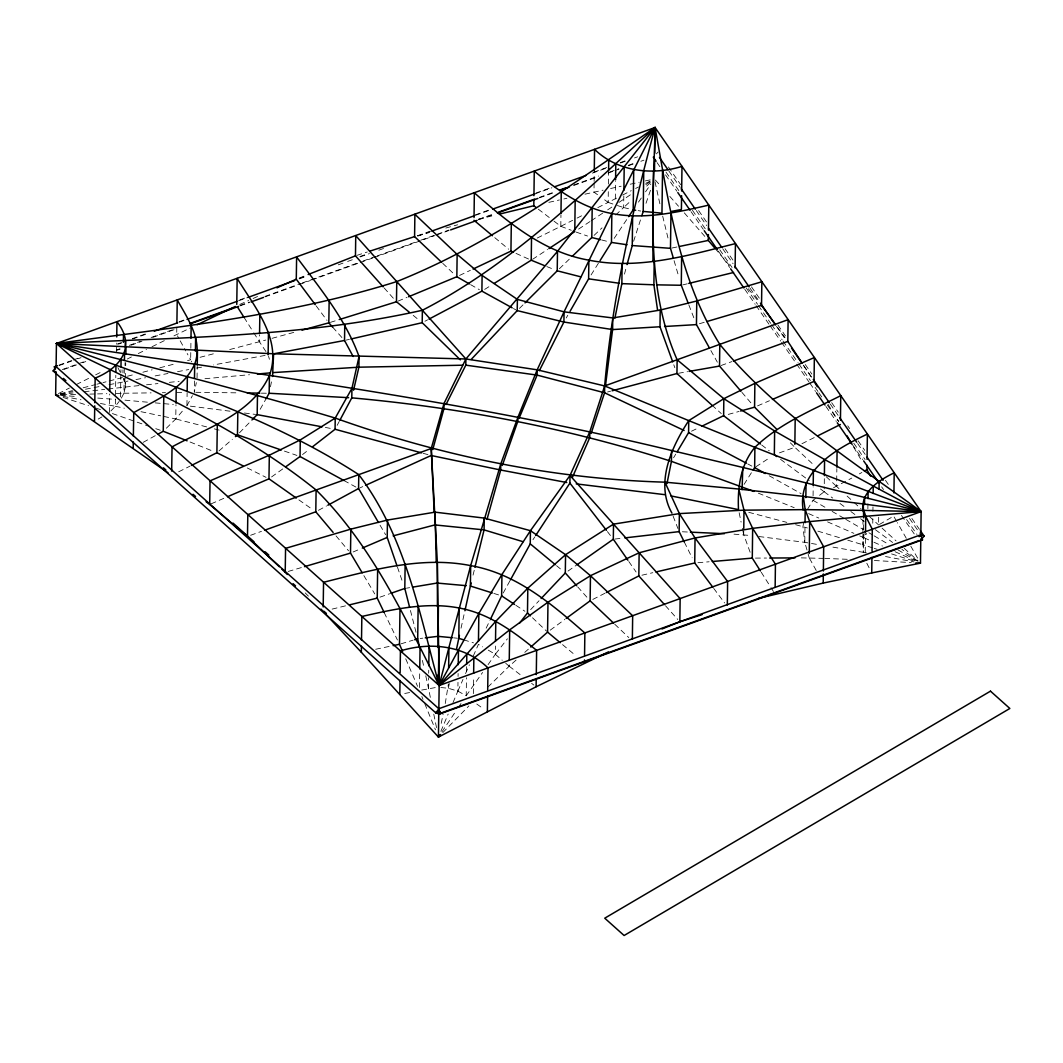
<?xml version="1.0" encoding="UTF-8"?>
<svg xmlns="http://www.w3.org/2000/svg" width="1063" height="1063" viewBox="0 0 1063 1063"><rect width="100%" height="100%" fill="white"/><g stroke="black" fill="none" stroke-linecap="round" stroke-linejoin="round"><path stroke-width="0.75" stroke-dasharray="5 3.75" d="M750.133 552.229L743.688 534.596L743.768 528.484M807.003 550.089L804.784 542.329L804.997 525.986M816.211 570.446L809.222 557.836L809.262 554.82M813.075 495.81L813.195 486.801M819.533 495.331L824.17 491.757L824.237 486.934M824.277 483.705L824.356 477.26M838.946 488.581L836.621 486.442L836.847 468.624M866.465 552.906L863.276 552.308L862.824 534.503M862.85 533.055L863.01 519.953M863.515 534.33L863.276 552.308L830.788 546.767M863.568 529.839L863.688 520.857M872.816 547.923L862.704 544.694L864.166 533.48M865.255 552.175L865.495 533.467M867.873 508.752L867.966 501.497M872.763 523.248L872.829 518.784M872.922 511.33L872.975 506.865M896.627 521.348L893.651 516.126L878.596 524.949L878.689 517.216M419.486 687.588L419.726 670.514M430.342 697.368L428.469 688.199L428.628 677.716M428.681 673.224L428.721 670.235M445.251 703.52L448.413 683.894M452.997 702.603L457.861 691.123L457.98 682.313M458.06 676.44L458.113 673.504M440.813 687.509L448.347 688.279L457.861 691.123L466.219 695.747L466.471 677.689M466.564 671.67L466.67 664.149M473.354 693.647L473.593 676.44M488.05 664.667L495.331 654.303L495.438 646.038M487.837 687.15L509.177 666.222L509.217 663.192M537.253 238.032L560.799 226.313L560.958 214.779M594.111 182.982L593.991 192.151L597.539 194.702M594.137 181.454L594.27 170.758M597.805 207.617L608.169 202.382L608.302 191.685M608.408 184.045L608.594 170.293M615.331 198.967L615.557 181.308M615.69 215.032L623.649 207.537L623.822 194.595M109.409 412.51L109.702 394.028M110.884 410.956L115.322 406.305L115.801 375.305M116.478 352.238L116.624 343.07M120.504 396.898L120.863 373.977M120.89 372.555L120.93 369.685M122.923 372.861L122.963 369.804M121.328 398.133L123.933 393.244L124.172 378.362M124.251 373.392L124.344 366.788M116.173 393.443L123.933 393.244L125.341 387.052L124.796 378.747M125.009 365.552L125.049 362.616M107.921 389.031L125.341 387.052L125.593 371.332M125.686 365.619L125.726 362.762M176.817 327.311L176.71 334.5L178.797 338.286M166.373 428.203L175.754 418.968L175.98 404.737M230.033 411.195L186.929 405.721L187.128 392.632M190.769 352.584L190.649 359.772L191.778 361.912M190.835 348.265L190.968 339.642M194.449 380.979L194.277 392.274L196.349 382.627M197.054 377.963L197.24 366.416M265.949 351.574L259.438 341.768L259.545 334.925M803.601 523.049L802.924 526.61L804.784 542.329L819.414 544.827M270.454 386.799L272.022 379.053M441.225 723.345L443.085 714.19M448.347 688.279L449.33 683.589M461.036 628.18L464.584 612.195M473.048 575.123L474.576 568.891M624.459 274.108L626.612 266.175M633.614 241.274L640.471 219.948M645.998 203.299L651.127 188.403M440.866 731.317L448.148 714.097M457.861 691.123L462.99 679.43M465.567 673.583L469.421 664.813M473.274 656.057L478.416 644.364L482.642 646.849M486.163 628.193L490.03 620.114M337.157 425.346L339.243 421.413M186.929 405.721L192.443 395.635M503.237 592.981L510.386 579.986M260.169 409.295L266.162 398.598M566.234 317.983L567.775 315.286M859.728 535.898L864.113 537.812L866.717 533.44M673.583 457.768L675.723 454.167M807.508 509.336L813.022 500.314L815.813 498.175M591.081 274.932L598.416 263.225M744.073 484.383L751.621 472.384M532.962 539.725L534.769 536.961M614.188 238.351L627.755 218.008M441.916 731.902L455.801 711.24M459.269 706.084L461.01 703.493M638.478 202.129L642.012 196.974M645.547 191.818L650.848 184.085M466.219 695.747L482.589 672.441M488.276 650.157L495.331 654.303L507.383 638.81M100.4 403.462L115.322 406.305L119.176 401.402M163.662 416.43L175.754 418.968L184.138 409.042M656.376 153.896L658.077 152.009M530.623 609.644L539.034 600.754M239.454 432.8L252.25 419.686M442.793 732.62L468.889 705.912M519.448 308.403L523.9 303.978M559.39 268.726L571.269 257.286M594.071 235.375L602.03 227.881M617.351 205.518L623.649 207.537L631.342 200.389M646.703 186.078L651.088 181.999M505.709 663.246L509.177 666.222L517.575 658.768M524.763 652.363L528.364 649.174M218.951 450.951L232.332 439.298M302.543 454.565L308.802 449.702M550.222 630.16L564.852 619.41M271.557 476.955L283.21 468.597M567.974 571.097L577.315 564.533M618.918 202.422L631.143 194.316M645.826 184.603L650.715 181.374M578.564 229.103L589.952 221.582M591.214 220.745L603.864 212.374M607.664 209.863L612.713 206.514M532.576 259.319L547.551 249.486M755.873 466.79L769.399 457.927M484.635 289.415L491.478 285.123M98.221 419.061L101.955 416.882M833.512 487.771L851.769 478.071M859.356 473.885L861.88 472.49M143.213 442.328L155.743 435.418M318.462 510.333L326.487 505.975M424.921 321.265L427.632 319.83M592.822 599.439L605.006 593.22M604.621 199.817L608.169 202.382L619.716 196.522M622.612 195.047L631.276 190.662M635.608 188.457L638.491 186.995M554.049 221.17L560.799 226.313L572.638 220.333M577.089 218.088L583.002 215.098M645.719 183.328L651.499 180.404M58.412 393.589L69.427 388.035M76.323 384.567L90.103 377.631M95.617 374.854L101.131 372.09M178.677 471.799L189.998 466.152M801.94 443.723L814.763 437.318M127.281 359.015L131.4 356.969M138.256 353.567L146.508 349.475M151.996 346.751L165.722 339.947M173.96 335.868L191.712 327.324M691.508 431.219L697.341 428.389M459.548 275.45L470.364 270.321M359.972 487.877L362.762 486.615M239.707 304.47L248.649 300.484M253.114 298.49L257.578 296.497M211.165 503.822L224.506 498.042M757.547 405.893L769.439 400.738M353.129 551.989L359.679 549.186M820.437 488.98L824.17 491.757L827.28 490.428M397.987 301.135L407.036 297.374M299.248 278.041L306.649 275.118M779.458 452.851L794.832 447.284L814.564 465.78M59.036 365.101L71.513 360.596M73.068 360.038L80.868 357.221M116.717 344.279L121.395 342.592M132.317 338.659L146.349 333.596M179.089 321.783L185.321 319.525M239.893 299.846L246.124 297.587M299.128 278.466L306.928 275.649M359.932 256.528L367.732 253.712M417.613 235.707L430.09 231.216M475.307 214.899L490.893 209.278M536.111 192.961L551.697 187.34M593.792 172.153L607.823 167.09M620.3 162.586L626.532 160.34M59.209 365.526L71.673 361.021M77.918 358.776L81.027 357.646M118.445 344.146L121.567 343.017M132.476 339.084L148.076 333.463M179.248 322.209L185.494 319.963M238.497 300.829L247.852 297.454M299.301 278.891L307.087 276.088M338.273 264.833L346.073 262.016M347.628 261.458L353.859 259.199M360.105 256.954L369.459 253.579M378.813 250.204L383.491 248.516M417.786 236.145L430.263 231.641M475.467 215.324L491.066 209.703M534.716 193.958L551.87 187.766M592.397 173.136L607.996 167.516M620.46 163.011L625.137 161.324M634.491 157.949L637.614 156.819M62.252 369.552L85.638 361.114M116.81 349.86L119.933 348.73M129.287 345.355L140.196 341.422M151.119 337.489L172.937 329.61M239.986 305.426L249.34 302.038M264.926 296.418L300.789 283.476M302.344 282.917L356.916 263.225M363.147 260.98L375.624 256.475M377.179 255.917L419.274 240.73M420.828 240.172L448.892 230.046M478.523 219.35L494.109 213.729M539.326 197.412L554.913 191.792M573.621 185.042L598.562 176.033M609.484 172.1L618.839 168.725M628.193 165.35L634.425 163.104M63.979 369.419L76.443 364.915M82.688 362.669L85.797 361.54M116.983 350.285L120.106 349.169M131.015 345.223L141.924 341.289M152.846 337.356L174.664 329.477M240.145 305.852L249.499 302.477M265.099 296.843L297.839 285.03M299.394 284.472L310.303 280.539M311.871 279.968L358.643 263.093M360.198 262.534L372.675 258.03M374.229 257.472L435.033 235.534M436.587 234.976L449.064 230.472M478.682 219.775L494.282 214.155M539.486 197.838L555.085 192.217M573.794 185.467L597.18 177.029M608.089 173.096L618.998 169.15M628.353 165.775L634.598 163.529M640.83 161.284L643.952 160.154M721.059 365.513L731.929 361.593M250.589 535.287L261.458 531.367M379.983 597.154L389.629 593.765M356.942 255.359L367.293 251.984M330.354 322.368L339.575 319.485M401.003 643.833L413.135 640.152M699.414 323.737L705.327 321.983M288.179 571.456L301.533 567.522M421.705 690.073L435.843 687.482M417.546 235.787L429.439 232.531M445.769 228.04L457.648 224.785M728.261 414.411L739.091 411.434M229.728 349.541L265.737 340.054M272.048 338.326L294.132 332.307M607.584 391.981L610.6 391.184M60.232 393.775L72.457 390.586M200.03 357.314L214.101 353.634M83.14 387.796L95.351 384.607M96.879 384.208L101.463 383.012M102.991 382.614L106.048 381.816M109.104 381.019L122.843 377.445M127.467 376.236L133.632 374.628M142.88 372.223L152.129 369.818M159.835 367.798L173.694 364.197M187.566 360.583L190.649 359.772L187.168 353.461M682.765 284.897L687.243 283.808M478.47 219.204L494.92 215.204M332.148 609.099L345.674 605.804M641.932 575.216L652.802 572.691M346.153 340.107L349.382 339.363M548.853 202.342L559.39 199.964M563.895 198.954L566.911 198.263M584.969 194.184L603.053 190.171M630.226 184.218L639.288 182.238M645.321 180.923L651.367 179.607M610.6 188.51L621.164 186.198M672.055 248.011L679.948 246.35M375.651 649.267L389.948 646.291M60.365 394.067L72.922 391.649M85.492 389.231L99.63 386.507M109.051 384.7L127.959 381.072M135.958 379.557L145.551 377.737M155.145 375.917L167.954 373.498M177.548 371.678L188.749 369.552M404.724 693.475L409.627 692.545M265.086 355.414L213.397 364.968M196.668 368.064L202.754 366.934M678.473 373.272L687.588 371.665M406.411 588.198L409.627 587.653M420.217 638.478L422.755 638.172M614.959 539.047L623.197 538.091M60.405 394.439L73.081 392.991M84.163 391.729L104.759 389.39M125.341 387.052L141.645 385.311M146.521 384.793L157.935 383.57M169.336 382.361L179.116 381.325M204.973 378.707L249.473 374.721M697.913 562.712L709.114 561.769M61.867 394.825L75.832 394.453M89.797 394.107L96.002 393.948M97.557 393.908L106.871 393.669M123.933 393.244L151.119 392.872M162.307 392.712L165.496 392.672M176.684 392.513L183.088 392.433M755.448 558.102L766.516 558.048M801.316 557.876L823.2 558.367M195.831 392.3L239.52 392.872M261.352 393.164L267.597 393.244M824.755 558.434L851.171 559.444M682.366 531.779L688.824 532.071M734.002 534.158L751.328 535.566M874.371 560.507L911.257 562.606M60.511 395.33L76.722 396.526M97.783 398.08L115.601 399.409M124.996 400.166L149.165 402.346M155.211 402.877L173.335 404.511M453.582 637.84L457.475 638.225M244.397 413.015L255.585 414.437M758.955 536.536L804.784 542.329M638.199 210.633L640.697 211.032M325.331 427.432L331.815 428.655M63.116 396.393L81.014 399.781M885.519 556.52L914.127 561.928M115.322 406.305L124.384 408.205M141.007 411.687L160.646 415.806M623.649 207.537L630.797 209.278M601.631 239.972L609.006 241.819M206.621 426.901L175.754 418.968M214.327 428.881L222.047 430.86M748.751 512.313L786.819 522.371M795.602 524.684L807.402 527.966M423.127 453.316L427.937 454.619M817.859 531.141L841.776 538.37M847.756 540.177L862.704 544.694M463.694 639.846L473.5 642.849M493.83 593.42L500.088 595.386M874.251 548.388L877.148 549.305M891.591 553.916L914.698 561.291M63.116 397.416L88.508 405.694M95.976 408.126L100.454 409.587M576.186 232.106L587.533 236.039M284.406 451.097L296.909 455.429M608.169 202.382L613.471 204.229M112.399 413.56L149.79 426.582M155.769 428.668L160.261 430.236M560.799 226.313L571.283 230.286M190.064 442.009L213.902 451.549M758.344 493.166L794.194 507.689M546.834 266.574L554.634 269.75M808.584 513.615L818.816 518.066M827.585 521.893L853.881 533.347M516.007 253.393L528.683 259.08M864.113 537.812L872.564 541.612M873.972 542.236L882.423 546.037M895.112 551.737L914.844 560.6M247.267 467.946L266.069 477.367M747.754 463.946L751.886 466.139M343.934 480.516L355.906 487.067M513.442 308.522L515.967 309.918M769.24 475.772L801.077 493.631M470.617 284.645L479.386 289.694M813.022 500.314L825.3 507.45M832.116 511.396L844.394 518.531M845.763 519.315L863.488 529.613M868.909 532.762L872.869 535.101M874.198 535.885L888.748 544.442M897.996 549.89L916.505 560.799M515.847 605.285L524.896 611.265M298.876 499.889L313.186 509.961M476.782 704.025L483.851 709.127M917.821 561.171L901.902 549.358M824.17 491.757L832.674 498.055M839.956 503.45L846.015 507.941M850.865 511.542L855.728 515.13M860.578 518.731L864.219 521.428M875.367 529.68L892.614 542.475M780.561 459.349L809.222 480.649M538.303 209.172L549.558 217.742M509.177 666.222L522.637 676.506M531.62 683.35L533.865 685.064M761.653 444.959L769.253 450.805M413.201 315.366L419.633 320.614M556.547 565.689L562.805 570.897M494.773 237.647L508.632 249.207M562.553 644.63L575.229 655.22M495.331 654.303L502.254 660.269M711.958 405.149L721.285 413.587M904.188 548.282L918.153 561.012M882.077 528.138L896.043 540.868M847.105 496.076L852.938 501.417M854.107 502.493L861.096 508.911M869.268 516.392L878.596 524.949M826.164 476.649L836.621 486.442M442.753 263.345L454.486 274.493M614.733 624.207L628.804 637.574M532.497 617.762L546.555 631.156M790.354 442.819L794.832 447.284M305.227 592.902L308.39 596.144M384.168 287.98L394.426 299.46M665.491 605.737L677.782 619.49M577.714 586.896L589.088 599.665M332.746 327.245L342.565 338.273M655.353 180.032L661.146 186.583M669.823 196.416L678.513 206.249M684.293 212.839L707.36 239.321M741.908 392.34L751.647 403.754M715.014 248.343L731.238 267.597M336.041 535.898L348.571 550.807M748.299 288.751L758.703 301.826M607.398 531.58L611.345 536.682M713.725 588.397L724.581 602.907M316.163 305.878L327.005 320.415M777.491 327.245L784.999 337.542M628.804 561.516L636.099 572M668.454 166.984L680.719 184.696M698.643 210.58L707.134 222.845M725.059 248.729L733.55 260.993M751.488 286.864L759.979 299.128M777.903 325.012L785.451 335.908M805.262 364.516L811.866 374.056M831.678 402.664L838.282 412.205M847.729 425.825L849.616 428.548M858.107 440.813L864.711 450.34M885.466 480.317L888.296 484.396M911.881 518.452L919.429 529.347M668.919 171.077L680.24 187.42M696.278 210.58L706.656 225.569M722.694 248.715L733.071 263.704M750.066 288.232L759.5 301.852M776.482 326.368L784.972 338.632M803.841 365.871L812.331 378.136M830.256 404.02L838.747 416.284M857.628 443.523L865.176 454.419M909.516 518.452L919.894 533.44M666.009 172.14L679.217 191.207M692.438 210.275L705.646 229.356M719.797 249.778L732.062 267.491M746.213 287.927L757.534 304.27M758.477 305.639L770.741 323.351M771.685 324.707L782.076 339.695M783.019 341.05L798.114 362.855M799.057 364.21L810.378 380.567M815.095 387.37L817.925 391.463M818.869 392.818L821.699 396.911M827.359 405.083L838.68 421.426M853.775 443.231L865.096 459.575M906.619 519.515L916.997 534.503M657.04 162.586L660.814 168.047M665.531 174.85L676.865 191.194M691.016 211.63L703.281 229.342M718.375 251.134L729.696 267.491M744.791 289.282L755.168 304.27M756.112 305.626L769.32 324.707M770.263 326.062L780.654 341.05M781.597 342.406L795.749 362.842M796.692 364.21L808.956 381.923M809.9 383.278L815.56 391.45M825.938 406.438L836.315 421.426M852.353 444.586L862.731 459.561M881.612 486.814L883.499 489.538M901.424 515.422L914.632 534.49M803.389 365.141L811.587 377.644M761.228 572.213L769.36 585.035M770.981 587.6L773.426 591.453M244.025 317.359L252.954 331.497M253.765 332.772L259.438 341.768M828.037 404.299L838.747 421.812M363.865 575.615L374.721 593.898M853.655 447.098L861.947 461.222M380.049 525.202L385.617 534.716M906.314 538.33L897.371 522.664M910.792 546.156L918.246 559.218M710.868 350.524L717.352 362.191M180.192 340.824L185.773 350.936M866.797 563.217L870.092 569.702M117.927 367.705L121.209 374.189M684.333 542.077L692.119 557.756M384.181 612.54L397.403 639.966M123.321 378.494L124.756 381.683M405.721 658.794L417.573 686.353M421.825 696.491L423.008 699.388M424.788 703.733L435.471 729.816M673.145 516.233L677.942 528.55M688.864 304.935L694.83 320.388M673.769 364.768L674.832 367.692M397.469 567.204L402.837 582.79M674.075 260.648L678.579 276.035M268.554 356.331L269.417 359.281M808.106 553.969L809.222 557.836M410.438 610.481L416.071 632.485M662.674 216.121L668.348 239.547M655.021 181.8L660.07 204.628M422.41 660.402L424.097 668.122M425.771 675.842L428.469 688.199M739.144 512.738L741.097 522.106M742.386 528.351L743.688 534.596M433.77 714.163L437.199 730.959"/><path stroke-width="1.5" d="M671.949 513.15C654.874 482.987 671.63 446.752 688.744 420.616L723.837 398.678L754.876 383.344L814.351 357.553L814.045 381.391L817.341 386.786M666.993 483.559L671.431 461.355L671.577 450.499C469.049 401.562 262.162 374.88 56.445 343.482L56.073 367.612M684.333 542.077L679.137 531.633L679.377 513.602L664.933 482.164C552.348 478.961 441.145 455.974 335.23 418.078C243.108 390.294 149.817 366.669 56.445 343.482L655.074 127.494L921.129 511.609L920.824 535.765M677.158 451.775L688.585 432.628L688.744 420.616L604.661 385.935L537.187 369.831L465.886 358.975L273.603 353.78L56.445 343.482L439.165 685.515L438.434 737.071L536.111 686.778L608.381 651.925M712.821 587.188L694.724 562.991L695.043 537.958L679.377 513.602L613.524 524.139L565.569 554.673L527.819 588.145L495.796 621.257L439.165 685.515C404.551 616.713 371.532 544.987 316.11 490.003C238.165 427.286 145.458 387.543 56.445 343.482C170.638 327.776 286.332 316.256 396.765 281.575C490.468 244.158 572.519 184.324 655.074 127.494C668.441 201.718 679.044 279.17 719.797 344.346C775.618 412.444 850.852 460.04 921.129 511.609L439.165 685.515C419.473 613.019 405.149 535.858 358.776 474.63C266.002 414.477 159.277 381.896 56.445 343.482C178.757 337.409 302.357 337.17 422.383 310.263C510.878 264.687 582.179 193.931 655.074 127.494L654.728 153.218M740.938 391.197L719.518 366.071L719.797 344.346M760.39 443.989L723.624 415.686L723.837 398.678L677.131 359.772C644.975 286.638 653.373 205.172 655.074 127.494L557.49 251.346L465.886 358.975L444.028 403.435L431.233 448.52L434.196 512.3M840.448 420.177L840.753 395.662C810.923 410.703 779.312 423.792 754.903 447.337C740.393 464.823 737.47 487.625 738.493 509.615L670.912 495.916M671.577 450.499L742.811 467.441L742.067 489.631M743.768 528.484L743.994 510.16L738.758 489.033L664.933 482.164M760.417 570.937L752.285 558.115L752.657 528.351L743.994 510.16L679.377 513.602M776.933 429.465L754.571 407.182L754.876 383.344M753.135 469.992L754.637 467.587L754.903 447.337L688.744 420.616M723.837 398.678L774.635 430.993L774.329 454.712L776.814 456.559M775.153 586.577L775.432 564.254L752.657 528.351L695.043 537.958L639.142 552.787L590.47 575.694L547.99 602.19L509.682 629.841L439.165 685.515L437.318 561.915L431.233 448.52L247.799 514.625L247.48 536.403L279.317 566.712M794.858 444.4L795.19 418.437M803.123 509.988C797.064 470.205 837.285 448.387 867.381 434.076L867.063 459.309M805.036 522.704L805.196 509.629L803.296 496.368L738.758 489.033M805.847 497.617L806.033 482.881L742.811 467.441M809.275 553.305L809.674 521.601L805.196 509.629L743.994 510.16M813.208 485.299L813.408 470.271L754.903 447.337M824.383 475.639L824.582 459.522L774.635 430.993M758.637 598.323L823.214 583.069L823.333 574.007M823.373 570.99L823.679 546.82L809.674 521.601L752.657 528.351M836.86 467.149L837.073 450.818M863.129 511.223C860.14 491.677 879.327 480.17 894.196 472.769L893.943 492.9M863.714 517.867L863.222 503.955L803.296 496.368M864.525 504.659L864.618 497.444L806.033 482.881M865.508 531.899L865.707 516.299L863.82 510.373L805.196 509.629M870.637 476.144L866.93 469.7L866.983 465.249M868.006 498.6L868.099 491.332L813.408 470.271M823.214 583.069L871.74 572.93L871.939 557.331M872.019 551.099L872.298 529.254L865.707 516.299L809.674 521.601M873.148 493.458L873.241 486.017L824.582 459.522M879.048 489.325L879.141 481.592M871.74 572.93L920.478 563.138L920.784 538.981M287.316 574.498L285.216 572.332L285.562 548.349L350.843 529.122L387.45 520.059L435.059 512.153L484.236 518.093L530.437 530.689L565.569 554.673L590.47 575.694L632.671 615.769L632.352 639.341M333.144 532.443L315.791 511.795L316.11 490.003M323.192 606.946L323.551 582.272C371.386 570.313 421.041 555.763 470.683 565.622C515.781 573.449 551.551 603.771 584.863 633.003L584.557 655.446M362.191 572.798L350.498 553.105L350.843 529.122M383.145 286.837L355.467 255.838L355.746 235.654L465.886 358.975L465.807 365.154L445.995 404.565M378.455 522.478L358.576 488.515L358.776 474.63M440.614 734.839L438.434 737.071L361.34 652.257L361.433 646.291M361.513 640.325L361.845 616.474C393.642 609.312 426.569 601.685 459.216 608.023C488.967 613.444 513.761 631.661 536.629 650.397L536.284 674.646M384.181 612.54L377.232 598.11L377.644 569.09M396.977 565.782L387.211 537.426L387.45 520.059M409.335 312.23L396.472 301.759L396.765 281.575M402.611 651.553L399.489 644.298L399.994 608.514M399.808 694.391L400.007 680.413M400.126 672.653L400.432 650.915C430.382 641.693 464.757 645.387 488.01 667.909L487.691 689.807M409.627 607.332L404.804 588.464L405.136 564.307M441.583 262.242L414.583 236.611L414.889 214.301L457.143 254.416L482.11 275.45L517.389 299.407L564.054 311.844L612.766 317.943L660.216 310.064L696.77 300.988L761.852 281.761L761.533 305.387L774.675 323.391M419.712 648.045L417.693 638.783L418.144 606.162M460.345 359.839L422.197 322.7L422.383 310.263M419.752 668.959L420.058 647.221M428.788 665.744L429.067 646.277M435.059 512.153L436.242 562.061M437.318 561.915L437.438 606.747M438.394 605.578L438.036 647.473M438.368 682.845L438.886 646.198M444.028 403.435L443.949 408.644L432.734 449.636M448.639 667.856L448.931 647.433L470.683 565.622L500.779 463.893L517.947 417.241L537.187 369.831L564.054 311.844L611.85 213.517L655.074 127.494C632.113 212.294 612.261 298.225 604.661 385.935L604.568 392.779L591.121 433.452M469.368 283.927L456.838 276.725L457.143 254.416M458.233 664.681L458.445 649.998L478.855 613.431L501.949 574.472L530.437 530.689L570.007 475.48L589.806 431.777L604.661 385.935L788.108 319.671L787.816 341.396L800.931 361.393M459.216 608.023L458.778 638.345L456.505 649.267M466.67 664.149L466.816 653.612M474.032 217.556L474.35 192.815C507.742 222.114 543.658 252.423 588.875 260.156C638.305 270.068 687.788 255.545 735.437 243.6L735.104 267.836M470.683 565.622L470.391 586.045L464.916 610.747M473.646 673.317L473.859 657.678M428.987 319.113L481.898 291.129L482.11 275.45M478.456 641.268L478.855 613.431M484.236 518.093L484.077 529.892L474.948 567.323M487.386 711.692L487.611 696.052M495.517 641.082L495.796 621.257M500.779 463.893L500.7 470.032L486.987 519.422M490.681 618.772L501.643 595.878L501.949 574.472M473.075 269.045L510.944 251.134L511.303 223.642M509.257 660.163L509.682 629.841M471.161 359.467L517.229 310.609L517.389 299.407M517.947 417.241L517.894 421.094L502.307 465.448M494.229 283.409L531.221 260.209L531.527 237.687M519.435 623.303L527.474 612.979L527.819 588.145M536.058 207.458L533.812 205.744L533.878 199.99M533.945 195.658L534.264 171.156C557.171 189.905 582.046 208.109 611.85 213.517C644.351 219.855 677.144 212.294 708.795 205.119L708.463 230.126M510.386 579.986L530.251 543.871L530.437 530.689M537.187 369.831L537.107 375.106L519.103 418.224M536.111 686.778L536.217 679.204M530.769 647.035L547.565 632.113L547.99 602.19M525.016 302.875L557.225 270.813L557.49 251.346M560.972 213.344L561.264 191.725M564.054 311.844L563.908 322.036L539.34 370.695M576.678 585.74L565.303 572.97L565.569 554.673M535.659 535.579L569.901 483.107L570.007 475.48L680.147 598.655L679.842 621.789L662.023 628.964M574.791 230.046L575.189 200.296M570.087 311.233L588.623 278.838L588.875 260.156M584.451 662.927L584.491 659.937M572.346 256.249L591.785 237.514L592.184 208.109M589.806 431.777L589.726 437.664L572.386 477.433M594.27 170.758L594.562 149.365C617.762 171.794 652.151 175.621 681.981 166.386L681.662 191.034M613.564 623.091L590.124 600.834L590.47 575.694M608.594 170.293L608.74 159.596M600.05 260.634L611.464 242.43L611.85 213.517M612.766 317.943L612.607 329.57L605.379 386.467M615.583 179.846L615.796 163.662M627.901 560.201L613.311 539.233L613.524 524.139M614.919 318.089L621.855 283.635L622.121 263.903M623.888 190.277L624.194 167.276M627.05 264.594L632.246 245.54L632.644 215.975M628.658 216.639L633.176 209.863L633.721 169.841M641.839 215.683L643.208 211.417L643.74 171.077M664.455 604.595L638.823 575.933L639.142 552.787M652.841 215.39L652.974 261.299M653.546 170.997L652.921 216.772M654.489 170.904L654.649 159.636M657.598 310.276L653.891 284.791L654.21 261.525M672.706 361.845L659.99 326.766L660.216 310.064M662.541 170.053L661.957 213.185L643.208 211.417M673.185 257.565L670.487 248.33L670.952 213.038M711.958 405.149L676.945 373.538L677.131 359.772M681.596 195.658L681.41 209.517L671.683 211.351M688.319 303.526L681.277 285.269L681.649 256.741M709.42 347.933L696.451 324.614L696.77 300.988M715.014 248.343L708.33 240.424L708.41 234.538M727.318 604.98L727.624 581.514L695.043 537.958M55.994 372.435L55.648 394.984L168.007 472.756M94.501 421.24L94.74 405.84M94.78 402.757L95.165 378.109C120.637 367.878 136.489 346.618 116.957 321.69L116.717 336.958M109.741 390.945L110.074 369.379M115.854 372.342L115.96 364.968M120.969 366.815L121.089 359.653M123.388 342.313L123.507 334.672M124.451 360.171L124.557 353.554M125.301 346.472L125.394 340.612M125.859 354.192L125.966 347.043M133.194 447.855L133.274 441.982M133.367 436.109L133.739 412.617C156.035 399.821 183.5 389.164 194.715 364.038C203.153 341.064 188.098 319.086 177.242 299.979L176.896 322.993M158.241 434.036L163.25 431.272L163.795 396.034M171.674 471.068L172.047 446.872C206.82 427.818 251.705 414.45 269.431 375.425C282.545 339.522 254.549 307.034 237.155 278.4L236.757 304.43M175.993 403.156L176.245 387.344M187.154 391.184L187.38 376.634M190.981 338.193L191.181 325.251M194.489 378.149L194.715 364.038M195.419 351.242L195.632 337.25M197.253 364.968L197.479 350.524M247.48 536.403L209.69 504.46L210.036 480.861L269.324 455.216L300.284 439.923L335.23 418.078L351.933 388.38L359.042 356.543C345.568 319.139 320.056 288.432 296.617 256.98L296.285 279.21L315.259 304.656M191.42 465.448L216.892 452.732L217.317 424.283M235.415 436.614L237.474 434.82L237.833 411.766M252.25 419.686L257.18 414.636L257.472 395.476M259.558 333.556L259.85 314.369M268.128 354.843L268.461 332.599M266.162 398.598L269.152 393.257L269.431 375.425M296.271 498.055L268.966 478.815L269.324 455.216M272.54 376.461L273.603 353.78M285.801 466.737L300.045 456.519L300.284 439.923M332.746 327.245L328.812 322.846L329.145 300.603M312.549 446.779L335.071 429.266L335.23 418.078M353.142 356.504L344.532 340.479L344.757 325.012M339.947 420.111L351.787 397.854L351.933 388.38M353.567 390.187L358.895 367.187L359.042 356.543M459.429 635.435L458.778 638.345L463.694 639.846M471.148 582.923L470.391 586.045L492.275 592.928M448.931 647.433L439.165 685.515L458.445 649.998M438.434 737.071L440.175 734.48M53.15 370.934L56.087 366.655L438.833 708.715L440.494 713.725L922.498 539.818L920.837 534.795L438.833 708.715L435.91 712.994L53.15 370.934L56.007 371.798M440.241 711.718L438.767 713.858L435.91 712.994M919.15 536.682L920.837 534.795L924.146 536.164L920.771 539.951L922.498 539.818M541.133 598.535L565.303 572.97M566.18 618.427L590.124 600.834M577.315 564.533L613.311 539.233M548.92 248.596L574.777 231.614M864.405 471.095L866.93 469.7M327.816 505.244L358.576 488.515M606.348 592.529L638.823 575.933M817.606 435.896L840.395 424.509M701.726 426.276L723.624 415.686M235.375 306.45L197.173 324.72M365.552 485.339L431.14 455.496L500.7 470.032L566.765 482.522M276.938 287.847L296.285 279.21M227.469 496.766L268.966 478.815M772.416 399.449L814.045 381.391M362.297 548.07L387.211 537.426M408.551 296.75L456.838 276.725M308.124 274.533L355.467 255.838M55.183 369.286L54.359 366.788L57.482 365.659M154.308 331.204L177.694 322.767M187.048 319.392L236.929 301.4M247.852 297.454L294.624 280.579M431.817 231.083L473.912 215.895M492.621 209.145L534.716 193.958M554.979 186.636L586.165 175.395M190.091 323.418L232.186 308.23M498.786 212.042L534.649 199.1M559.59 190.104L565.822 187.845M190.264 323.856L238.59 306.41M251.067 301.905L263.531 297.414M450.619 229.914L477.128 220.347M497.391 213.025L537.931 198.409M559.763 190.529L569.117 187.154M733.483 361.021L787.816 341.396M919.216 540.509L438.767 713.858L436.295 711.652M264.554 530.251L315.791 511.795M391.011 593.287L404.804 588.464M370.243 251.027L414.583 236.611M679.842 621.789L702.085 614.64M339.575 319.485L396.472 301.759M414.65 639.7L417.693 638.783M706.802 321.558L761.533 305.387M304.51 566.645L350.498 553.105M740.645 411.009L754.571 407.182M302.012 330.155L328.812 322.846M612.102 390.785L676.945 373.538M393.164 535.858L434.887 524.923L484.077 529.892L523.036 541.692M688.744 283.436L733.55 272.487M499.411 214.115L533.812 205.744M350.179 604.701L377.232 598.11M655.911 571.974L694.724 562.991M351.003 338.991L422.197 322.7M679.948 246.35L708.33 240.424M393.124 645.626L399.489 644.298M272.899 353.952L344.532 340.479M689.103 371.399L719.518 366.071M412.856 587.108L437.026 583.056L466.219 585.673M425.293 637.866L437.956 636.338L452.28 637.72M624.831 537.905L679.137 531.633M257.419 374.017L270.135 372.874M865.707 516.299L921.129 511.609L873.241 486.017M712.303 561.503L752.285 558.115M54.359 366.788L56.087 366.655M440.494 713.725L438.767 713.858L437.943 711.346M273.324 372.582L357.248 367.293M659.99 326.766L612.607 329.57L563.908 322.036L517.229 310.609M664.548 326.5L696.451 324.614M462.657 365.207L358.895 367.187M769.678 558.022L794.978 557.902M247.32 392.978L259.797 393.137M656.628 284.844L681.277 285.269M863.82 510.373L921.129 511.609L868.099 491.332M621.855 283.635L653.891 284.791M690.432 532.151L724.315 533.706M348.611 397.682L269.152 393.257M915.868 562.872L920.478 563.138M670.487 248.33L632.246 245.54M351.787 397.854C459.734 407.541 566.619 427.818 669.863 460.89M576.226 483.878L664.76 494.667M863.222 503.955L921.129 511.609L864.618 497.444M465.807 365.154L537.107 375.106L603.04 392.38M588.623 278.838L619.091 283.236M611.464 242.43L627.05 244.756M633.176 209.863L635.687 210.248M322.089 426.834L257.18 414.636M58.638 395.542L55.648 394.984L58.638 395.954M591.785 237.514L600.396 239.667M557.225 270.813L580.783 276.832M421.533 452.878L335.071 429.266M237.474 434.82L281.27 450.008M671.431 461.355L754.039 491.425M163.25 431.272L187.088 440.813M531.221 260.209L544.229 265.511M510.944 251.134L513.469 252.263M604.568 392.779L684.094 430.488M216.892 452.732L242.922 465.78M688.585 432.628L746.385 463.216M343.934 480.516L300.045 456.519M481.898 291.129L512.18 307.832M754.637 467.587L765.254 473.54M501.643 595.878L514.558 604.422M206.116 501.736L209.69 504.46M530.251 543.871L555.298 564.652M492.461 235.72L473.992 220.293M547.565 632.113L560.241 642.703M233.036 523.102L254.03 541.864M265.139 551.79L268.846 555.099M63.421 378.415L65.893 380.62M163.436 467.8L165.894 470.005M193.067 494.282L195.539 496.487M293.069 583.653L295.541 585.859M323.936 611.238L326.407 613.444M527.474 612.979L530.49 615.849M281.682 568.957L285.216 572.332M321.026 609.139L361.34 652.257M569.901 483.107L606.415 530.304M920.372 530.716L924.146 536.164M659.485 157.444L667.976 169.708M681.184 188.776L695.335 209.212M708.543 228.293L721.75 247.36M734.958 266.428L749.123 286.864M760.444 303.207L775.538 325.012M791.576 348.172L801.954 363.147M813.275 379.504L829.313 402.651M839.704 417.639L856.685 442.168M867.063 457.143L883.101 480.303M653.267 157.138L656.097 161.231M677.809 192.562L690.073 210.275M704.224 230.711L717.432 249.778M730.64 268.846L743.848 287.927M816.504 392.818L824.994 405.083M837.259 422.782L851.41 443.218M863.674 460.93L878.782 482.722M237.541 307.087L244.025 317.359M847.025 435.803L851.995 444.281M438.222 674.527L438.275 682.473M990.477 691.163L604.741 918.193L624.101 935.506L1009.85 708.476L990.477 691.163"/></g></svg>
